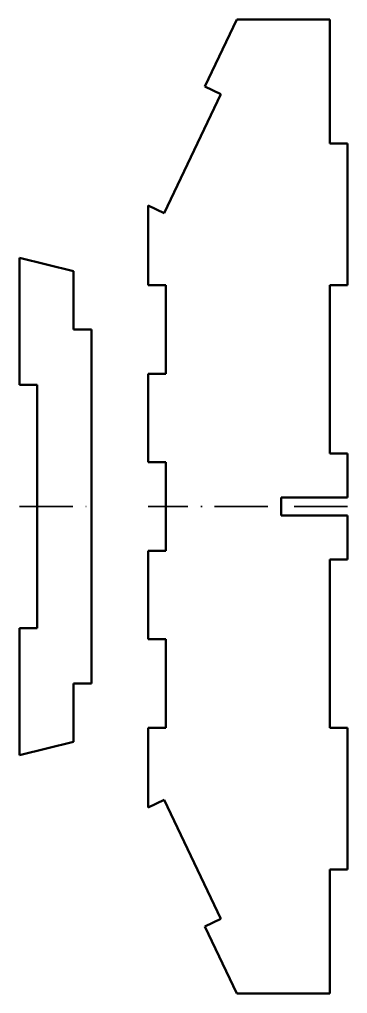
# Model space of a CAD drawing. Header units: millimetres. Extents: x -55 to 717, y -74 to 658.
# Drawn here: x 440 to 514, y 110 to 330 of the extents above; entities that cross this region are included whole.
import ezdxf

# ---------------------------------------------------------------- set-up
doc = ezdxf.new("R2010")
doc.units = ezdxf.units.MM
doc.linetypes.add('ACAD_ISO10W100', pattern=[18, 12, -2.95, 0.1, -2.95])
doc.layers.get('0').update_dxf_attribs({"color": 1, "lineweight": 13, "true_color": 0xff0000})
doc.layers.add('Rez', color=30, linetype='Continuous', lineweight=50, true_color=0xff7f00)
doc.layers.add('Srednjica', color=54, linetype='ACAD_ISO10W100', lineweight=35, true_color=0x808000)

# ---------------------------------------------------------------- blocks, each defined once
blk = doc.blocks.new('Nos')
at = {"layer": 'Rez'}
for p, q in [((-27.5, -4), (-27.5, 0)), ((56.14, 0), (27.5, 0)), ((27.5, -4), (27.5, 0)), ((53.14, -12.21), (56.14, 0)), ((-56.14, 0), (-27.5, 0)), ((-53.14, -12.21), (-56.14, 0)), ((27.5, -4), (-27.5, -4)), ((-40, -12.21), (-53.14, -12.21)), ((-40, -16.21), (-40, -12.21)), ((40, -12.21), (53.14, -12.21)), ((40, -16.21), (40, -12.21)), ((-40, -16.21), (40, -16.21))]:
    blk.add_line(p, q, dxfattribs=at)
at = {"layer": 'Srednjica'}
blk.add_line((0, 0), (0, -16.21), dxfattribs=at)
blk = doc.blocks.new('R3-zadaj')
at = {"layer": 'Rez'}
for p, q in [((-50, 41), (-68, 41)), ((-68, 41), (-66.28, 37.39)), ((-50, 37), (-50, 41)), ((-10, 41), (-30, 41)), ((-30, 37), (-30, 41)), ((-10, 41), (-10, 37)), ((10, 41), (30, 41)), ((10, 41), (10, 37)), ((30, 37), (30, 41)), ((50, 41), (68, 41)), ((50, 37), (50, 41)), ((68, 41), (66.28, 37.39)), ((-66.28, 37.39), (-93.13, 24.6)), ((-50, 37), (-40, 37)), ((-30, 37), (-40, 37)), ((10, 37), (-10, 37)), ((30, 37), (40, 37)), ((50, 37), (40, 37)), ((66.28, 37.39), (93.13, 24.6)), ((-94.85, 28.21), (-110, 21)), ((-93.13, 24.6), (-94.85, 28.21)), ((93.13, 24.6), (94.85, 28.21)), ((94.85, 28.21), (110, 21)), ((-110, 0), (-110, 21)), ((110, 0), (110, 21)), ((2, 11), (-2, 11)), ((-2, -4), (-2, 11)), ((2, -4), (2, 11)), ((-110, 0), (-82, 0)), ((-82, -4), (-82, 0)), ((-50, 0), (-12, 0)), ((-50, -4), (-50, 0)), ((-12, -4), (-12, 0)), ((50, 0), (12, 0)), ((12, -4), (12, 0)), ((50, -4), (50, 0)), ((110, 0), (82, 0)), ((82, -4), (82, 0)), ((-82, -4), (-50, -4)), ((-12, -4), (-2, -4)), ((12, -4), (2, -4)), ((82, -4), (50, -4))]:
    blk.add_line(p, q, dxfattribs=at)
at = {"layer": 'Srednjica'}
blk.add_line((0, -4), (0, 41), dxfattribs=at)

msp = doc.modelspace()

# ---------------------------------------------------------------- block references
at = {"rotation": 90}
msp.add_blockref('R3-zadaj', (510, 220), dxfattribs=at)
at = {"layer": 'Rez', "rotation": 90}
msp.add_blockref('Nos', (440, 220), dxfattribs=at)

doc.saveas('drawing.dxf')
